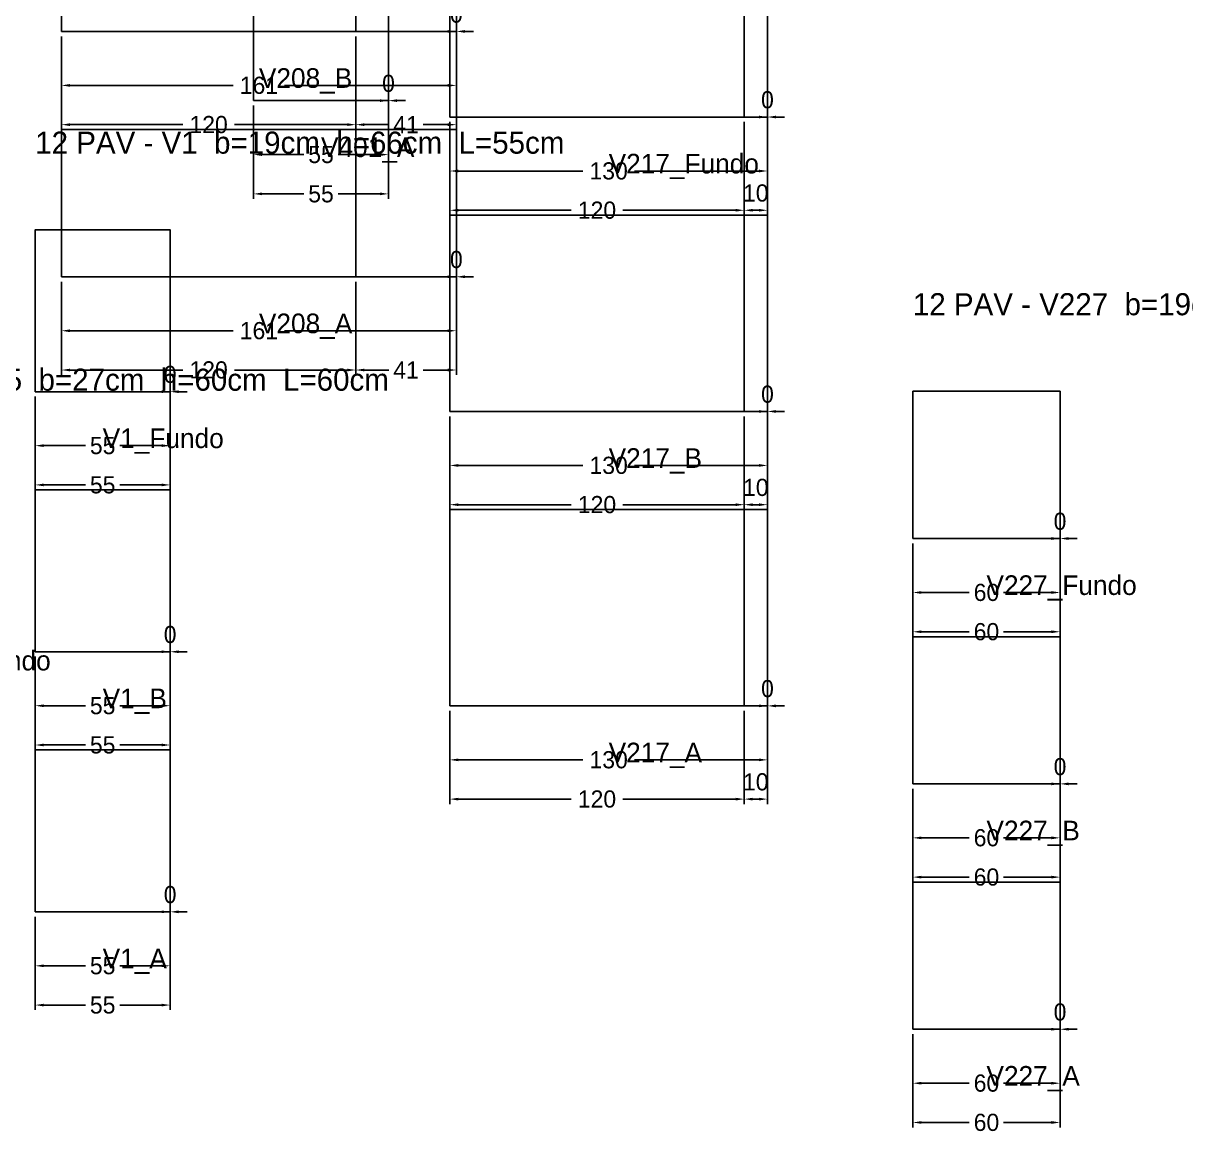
# Model space of a CAD drawing. Header units: metres. Extents: x 946 to 6411, y 1397 to 3666.
# Drawn here: x 3124.2 to 3598.1, y 1427.7 to 1880.3 of the extents above; entities that cross this region are included whole.
import ezdxf

# ---------------------------------------------------------------- set-up
doc = ezdxf.new("R2010")
doc.units = ezdxf.units.M
doc.layers.add('COTA', color=3, linetype='Continuous')
doc.dimstyles.new('COTA_VIG', dxfattribs={"dimtxt": 7, "dimasz": 3.5, "dimexe": 2, "dimexo": 2, "dimgap": 1.5, "dimtad": 1, "dimdec": 1, "dimcen": 2.5, "dimclrd": 3, "dimclre": 3, "dimclrt": 3, "dimazin": 3, "dimtfac": 1, "dimtmove": 0, "dimatfit": 3})

# ---------------------------------------------------------------- blocks, each defined once
blk = doc.blocks.new('_CLOSEDFILLED')
at = {"color": 0, "linetype": 'BYBLOCK'}
blk.add_solid([(-1, 0.16), (0, 0), (-1, -0.16)], dxfattribs=at)
blk = doc.blocks.new('*D1')
at = {"color": 3}
for p, q in [((3129.07, 1516.18), (3129.07, 1494.18)), ((3184.07, 1516.18), (3184.07, 1494.18)), ((3132.57, 1496.18), (3149.57, 1496.18)), ((3163.57, 1496.18), (3180.57, 1496.18))]:
    blk.add_line(p, q, dxfattribs=at)
at = {"layer": 'Defpoints'}
for p in [(3129.07, 1518.18), (3184.07, 1518.18), (3129.07, 1496.18)]:
    blk.add_point(p, dxfattribs=at)
at = {"layer": 'COTA', "color": 3, "xscale": 3.5, "yscale": 3.5, "rotation": 180}
blk.add_blockref('_CLOSEDFILLED', (3129.07, 1496.18), dxfattribs=at)
at = {"layer": 'COTA', "color": 3, "xscale": 3.5, "yscale": 3.5}
blk.add_blockref('_CLOSEDFILLED', (3184.07, 1496.18), dxfattribs=at)
at = {"layer": 'COTA', "color": 3, "insert": (3156.57, 1496.18), "char_height": 7, "attachment_point": 5}
blk.add_mtext('55', dxfattribs=at)
blk = doc.blocks.new('*D2')
at = {"color": 3}
for p, q in [((3129.07, 1516.18), (3129.07, 1478.18)), ((3184.07, 1516.18), (3184.07, 1478.18)), ((3132.57, 1480.18), (3149.57, 1480.18)), ((3163.57, 1480.18), (3180.57, 1480.18))]:
    blk.add_line(p, q, dxfattribs=at)
at = {"layer": 'Defpoints'}
for p in [(3129.07, 1518.18), (3184.07, 1518.18), (3129.07, 1480.18)]:
    blk.add_point(p, dxfattribs=at)
at = {"layer": 'COTA', "color": 3, "xscale": 3.5, "yscale": 3.5, "rotation": 180}
blk.add_blockref('_CLOSEDFILLED', (3129.07, 1480.18), dxfattribs=at)
at = {"layer": 'COTA', "color": 3, "xscale": 3.5, "yscale": 3.5}
blk.add_blockref('_CLOSEDFILLED', (3184.07, 1480.18), dxfattribs=at)
at = {"layer": 'COTA', "color": 3, "insert": (3156.57, 1480.18), "char_height": 7, "attachment_point": 5}
blk.add_mtext('55', dxfattribs=at)
blk = doc.blocks.new('*D4')
at = {"color": 3}
for p, q in [((3129.07, 1622.18), (3129.07, 1600.18)), ((3184.07, 1622.18), (3184.07, 1600.18)), ((3132.57, 1602.18), (3149.57, 1602.18)), ((3163.57, 1602.18), (3180.57, 1602.18))]:
    blk.add_line(p, q, dxfattribs=at)
at = {"layer": 'Defpoints'}
for p in [(3129.07, 1624.18), (3184.07, 1624.18), (3129.07, 1602.18)]:
    blk.add_point(p, dxfattribs=at)
at = {"layer": 'COTA', "color": 3, "xscale": 3.5, "yscale": 3.5, "rotation": 180}
blk.add_blockref('_CLOSEDFILLED', (3129.07, 1602.18), dxfattribs=at)
at = {"layer": 'COTA', "color": 3, "xscale": 3.5, "yscale": 3.5}
blk.add_blockref('_CLOSEDFILLED', (3184.07, 1602.18), dxfattribs=at)
at = {"layer": 'COTA', "color": 3, "insert": (3156.57, 1602.18), "char_height": 7, "attachment_point": 5}
blk.add_mtext('55', dxfattribs=at)
blk = doc.blocks.new('*D5')
at = {"color": 3}
for p, q in [((3129.07, 1622.18), (3129.07, 1584.18)), ((3184.07, 1622.18), (3184.07, 1584.18)), ((3132.57, 1586.18), (3149.57, 1586.18)), ((3163.57, 1586.18), (3180.57, 1586.18))]:
    blk.add_line(p, q, dxfattribs=at)
at = {"layer": 'Defpoints'}
for p in [(3129.07, 1624.18), (3184.07, 1624.18), (3129.07, 1586.18)]:
    blk.add_point(p, dxfattribs=at)
at = {"layer": 'COTA', "color": 3, "xscale": 3.5, "yscale": 3.5, "rotation": 180}
blk.add_blockref('_CLOSEDFILLED', (3129.07, 1586.18), dxfattribs=at)
at = {"layer": 'COTA', "color": 3, "xscale": 3.5, "yscale": 3.5}
blk.add_blockref('_CLOSEDFILLED', (3184.07, 1586.18), dxfattribs=at)
at = {"layer": 'COTA', "color": 3, "insert": (3156.57, 1586.18), "char_height": 7, "attachment_point": 5}
blk.add_mtext('55', dxfattribs=at)
blk = doc.blocks.new('*D7')
at = {"color": 3}
for p, q in [((3129.07, 1728.18), (3129.07, 1706.18)), ((3184.07, 1728.18), (3184.07, 1706.18)), ((3132.57, 1708.18), (3149.57, 1708.18)), ((3163.57, 1708.18), (3180.57, 1708.18))]:
    blk.add_line(p, q, dxfattribs=at)
at = {"layer": 'Defpoints'}
for p in [(3129.07, 1730.18), (3184.07, 1730.18), (3129.07, 1708.18)]:
    blk.add_point(p, dxfattribs=at)
at = {"layer": 'COTA', "color": 3, "xscale": 3.5, "yscale": 3.5, "rotation": 180}
blk.add_blockref('_CLOSEDFILLED', (3129.07, 1708.18), dxfattribs=at)
at = {"layer": 'COTA', "color": 3, "xscale": 3.5, "yscale": 3.5}
blk.add_blockref('_CLOSEDFILLED', (3184.07, 1708.18), dxfattribs=at)
at = {"layer": 'COTA', "color": 3, "insert": (3156.57, 1708.18), "char_height": 7, "attachment_point": 5}
blk.add_mtext('55', dxfattribs=at)
blk = doc.blocks.new('*D8')
at = {"color": 3}
for p, q in [((3129.07, 1728.18), (3129.07, 1690.18)), ((3184.07, 1728.18), (3184.07, 1690.18)), ((3132.57, 1692.18), (3149.57, 1692.18)), ((3163.57, 1692.18), (3180.57, 1692.18))]:
    blk.add_line(p, q, dxfattribs=at)
at = {"layer": 'Defpoints'}
for p in [(3129.07, 1730.18), (3184.07, 1730.18), (3129.07, 1692.18)]:
    blk.add_point(p, dxfattribs=at)
at = {"layer": 'COTA', "color": 3, "xscale": 3.5, "yscale": 3.5, "rotation": 180}
blk.add_blockref('_CLOSEDFILLED', (3129.07, 1692.18), dxfattribs=at)
at = {"layer": 'COTA', "color": 3, "xscale": 3.5, "yscale": 3.5}
blk.add_blockref('_CLOSEDFILLED', (3184.07, 1692.18), dxfattribs=at)
at = {"layer": 'COTA', "color": 3, "insert": (3156.57, 1692.18), "char_height": 7, "attachment_point": 5}
blk.add_mtext('55', dxfattribs=at)
blk = doc.blocks.new('*D877')
at = {"color": 3}
for p, q in [((3139.76, 1775.01), (3139.76, 1753.01)), ((3300.76, 1775.01), (3300.76, 1753.01)), ((3143.26, 1755.01), (3209.76, 1755.01)), ((3230.76, 1755.01), (3297.26, 1755.01))]:
    blk.add_line(p, q, dxfattribs=at)
at = {"layer": 'Defpoints'}
for p in [(3139.76, 1777.01), (3300.76, 1777.01), (3139.76, 1755.01)]:
    blk.add_point(p, dxfattribs=at)
at = {"layer": 'COTA', "color": 3, "xscale": 3.5, "yscale": 3.5, "rotation": 180}
blk.add_blockref('_CLOSEDFILLED', (3139.76, 1755.01), dxfattribs=at)
at = {"layer": 'COTA', "color": 3, "xscale": 3.5, "yscale": 3.5}
blk.add_blockref('_CLOSEDFILLED', (3300.76, 1755.01), dxfattribs=at)
at = {"layer": 'COTA', "color": 3, "insert": (3220.26, 1755.01), "char_height": 7, "attachment_point": 5}
blk.add_mtext('161', dxfattribs=at)
blk = doc.blocks.new('*D878')
at = {"color": 3}
for p, q in [((3139.76, 1775.01), (3139.76, 1737.01)), ((3259.76, 1775.01), (3259.76, 1737.01)), ((3143.26, 1739.01), (3189.26, 1739.01)), ((3210.26, 1739.01), (3256.26, 1739.01))]:
    blk.add_line(p, q, dxfattribs=at)
at = {"layer": 'Defpoints'}
for p in [(3139.76, 1777.01), (3259.76, 1777.01), (3139.76, 1739.01)]:
    blk.add_point(p, dxfattribs=at)
at = {"layer": 'COTA', "color": 3, "xscale": 3.5, "yscale": 3.5, "rotation": 180}
blk.add_blockref('_CLOSEDFILLED', (3139.76, 1739.01), dxfattribs=at)
at = {"layer": 'COTA', "color": 3, "xscale": 3.5, "yscale": 3.5}
blk.add_blockref('_CLOSEDFILLED', (3259.76, 1739.01), dxfattribs=at)
at = {"layer": 'COTA', "color": 3, "insert": (3199.76, 1739.01), "char_height": 7, "attachment_point": 5}
blk.add_mtext('120', dxfattribs=at)
blk = doc.blocks.new('*D879')
at = {"color": 3}
for p, q in [((3259.76, 1775.01), (3259.76, 1737.01)), ((3300.76, 1775.01), (3300.76, 1737.01)), ((3263.26, 1739.01), (3273.26, 1739.01)), ((3287.26, 1739.01), (3297.26, 1739.01))]:
    blk.add_line(p, q, dxfattribs=at)
at = {"layer": 'Defpoints'}
for p in [(3259.76, 1777.01), (3300.76, 1777.01), (3259.76, 1739.01)]:
    blk.add_point(p, dxfattribs=at)
at = {"layer": 'COTA', "color": 3, "xscale": 3.5, "yscale": 3.5, "rotation": 180}
blk.add_blockref('_CLOSEDFILLED', (3259.76, 1739.01), dxfattribs=at)
at = {"layer": 'COTA', "color": 3, "xscale": 3.5, "yscale": 3.5}
blk.add_blockref('_CLOSEDFILLED', (3300.76, 1739.01), dxfattribs=at)
at = {"layer": 'COTA', "color": 3, "insert": (3280.26, 1739.01), "char_height": 7, "attachment_point": 5}
blk.add_mtext('41', dxfattribs=at)
blk = doc.blocks.new('*D881')
at = {"color": 3}
for p, q in [((3139.76, 1875.01), (3139.76, 1853.01)), ((3300.76, 1875.01), (3300.76, 1853.01)), ((3143.26, 1855.01), (3209.76, 1855.01)), ((3230.76, 1855.01), (3297.26, 1855.01))]:
    blk.add_line(p, q, dxfattribs=at)
at = {"layer": 'Defpoints'}
for p in [(3139.76, 1877.01), (3300.76, 1877.01), (3139.76, 1855.01)]:
    blk.add_point(p, dxfattribs=at)
at = {"layer": 'COTA', "color": 3, "xscale": 3.5, "yscale": 3.5, "rotation": 180}
blk.add_blockref('_CLOSEDFILLED', (3139.76, 1855.01), dxfattribs=at)
at = {"layer": 'COTA', "color": 3, "xscale": 3.5, "yscale": 3.5}
blk.add_blockref('_CLOSEDFILLED', (3300.76, 1855.01), dxfattribs=at)
at = {"layer": 'COTA', "color": 3, "insert": (3220.26, 1855.01), "char_height": 7, "attachment_point": 5}
blk.add_mtext('161', dxfattribs=at)
blk = doc.blocks.new('*D882')
at = {"color": 3}
for p, q in [((3139.76, 1875.01), (3139.76, 1837.01)), ((3259.76, 1875.01), (3259.76, 1837.01)), ((3143.26, 1839.01), (3189.26, 1839.01)), ((3210.26, 1839.01), (3256.26, 1839.01))]:
    blk.add_line(p, q, dxfattribs=at)
at = {"layer": 'Defpoints'}
for p in [(3139.76, 1877.01), (3259.76, 1877.01), (3139.76, 1839.01)]:
    blk.add_point(p, dxfattribs=at)
at = {"layer": 'COTA', "color": 3, "xscale": 3.5, "yscale": 3.5, "rotation": 180}
blk.add_blockref('_CLOSEDFILLED', (3139.76, 1839.01), dxfattribs=at)
at = {"layer": 'COTA', "color": 3, "xscale": 3.5, "yscale": 3.5}
blk.add_blockref('_CLOSEDFILLED', (3259.76, 1839.01), dxfattribs=at)
at = {"layer": 'COTA', "color": 3, "insert": (3199.76, 1839.01), "char_height": 7, "attachment_point": 5}
blk.add_mtext('120', dxfattribs=at)
blk = doc.blocks.new('*D883')
at = {"color": 3}
for p, q in [((3259.76, 1875.01), (3259.76, 1837.01)), ((3300.76, 1875.01), (3300.76, 1837.01)), ((3263.26, 1839.01), (3273.26, 1839.01)), ((3287.26, 1839.01), (3297.26, 1839.01))]:
    blk.add_line(p, q, dxfattribs=at)
at = {"layer": 'Defpoints'}
for p in [(3259.76, 1877.01), (3300.76, 1877.01), (3259.76, 1839.01)]:
    blk.add_point(p, dxfattribs=at)
at = {"layer": 'COTA', "color": 3, "xscale": 3.5, "yscale": 3.5, "rotation": 180}
blk.add_blockref('_CLOSEDFILLED', (3259.76, 1839.01), dxfattribs=at)
at = {"layer": 'COTA', "color": 3, "xscale": 3.5, "yscale": 3.5}
blk.add_blockref('_CLOSEDFILLED', (3300.76, 1839.01), dxfattribs=at)
at = {"layer": 'COTA', "color": 3, "insert": (3280.26, 1839.01), "char_height": 7, "attachment_point": 5}
blk.add_mtext('41', dxfattribs=at)
blk = doc.blocks.new('*D976')
at = {"color": 3}
for p, q in [((3298.1, 1600.12), (3298.1, 1578.12)), ((3427.6, 1600.12), (3427.6, 1578.12)), ((3301.6, 1580.12), (3352.35, 1580.12)), ((3373.35, 1580.12), (3424.1, 1580.12))]:
    blk.add_line(p, q, dxfattribs=at)
at = {"layer": 'Defpoints'}
for p in [(3298.1, 1602.12), (3427.6, 1602.12), (3298.1, 1580.12)]:
    blk.add_point(p, dxfattribs=at)
at = {"layer": 'COTA', "color": 3, "xscale": 3.5, "yscale": 3.5, "rotation": 180}
blk.add_blockref('_CLOSEDFILLED', (3298.1, 1580.12), dxfattribs=at)
at = {"layer": 'COTA', "color": 3, "xscale": 3.5, "yscale": 3.5}
blk.add_blockref('_CLOSEDFILLED', (3427.6, 1580.12), dxfattribs=at)
at = {"layer": 'COTA', "color": 3, "insert": (3362.85, 1580.12), "char_height": 7, "attachment_point": 5}
blk.add_mtext('130', dxfattribs=at)
blk = doc.blocks.new('*D977')
at = {"color": 3}
for p, q in [((3298.1, 1600.12), (3298.1, 1562.12)), ((3418.1, 1600.12), (3418.1, 1562.12)), ((3301.6, 1564.12), (3347.6, 1564.12)), ((3368.6, 1564.12), (3414.6, 1564.12))]:
    blk.add_line(p, q, dxfattribs=at)
at = {"layer": 'Defpoints'}
for p in [(3298.1, 1602.12), (3418.1, 1602.12), (3298.1, 1564.12)]:
    blk.add_point(p, dxfattribs=at)
at = {"layer": 'COTA', "color": 3, "xscale": 3.5, "yscale": 3.5, "rotation": 180}
blk.add_blockref('_CLOSEDFILLED', (3298.1, 1564.12), dxfattribs=at)
at = {"layer": 'COTA', "color": 3, "xscale": 3.5, "yscale": 3.5}
blk.add_blockref('_CLOSEDFILLED', (3418.1, 1564.12), dxfattribs=at)
at = {"layer": 'COTA', "color": 3, "insert": (3358.1, 1564.12), "char_height": 7, "attachment_point": 5}
blk.add_mtext('120', dxfattribs=at)
blk = doc.blocks.new('*D978')
at = {"color": 3}
for p, q in [((3418.1, 1600.12), (3418.1, 1562.12)), ((3427.6, 1600.12), (3427.6, 1562.12)), ((3421.6, 1564.12), (3424.1, 1564.12))]:
    blk.add_line(p, q, dxfattribs=at)
at = {"layer": 'Defpoints'}
for p in [(3418.1, 1602.12), (3427.6, 1602.12), (3418.1, 1564.12)]:
    blk.add_point(p, dxfattribs=at)
at = {"layer": 'COTA', "color": 3, "xscale": 3.5, "yscale": 3.5, "rotation": 180}
blk.add_blockref('_CLOSEDFILLED', (3418.1, 1564.12), dxfattribs=at)
at = {"layer": 'COTA', "color": 3, "xscale": 3.5, "yscale": 3.5}
blk.add_blockref('_CLOSEDFILLED', (3427.6, 1564.12), dxfattribs=at)
at = {"layer": 'COTA', "color": 3, "insert": (3422.85, 1571.12), "char_height": 7, "attachment_point": 5}
blk.add_mtext('10', dxfattribs=at)
blk = doc.blocks.new('*D980')
at = {"color": 3}
for p, q in [((3298.1, 1720.12), (3298.1, 1698.12)), ((3427.6, 1720.12), (3427.6, 1698.12)), ((3301.6, 1700.12), (3352.35, 1700.12)), ((3373.35, 1700.12), (3424.1, 1700.12))]:
    blk.add_line(p, q, dxfattribs=at)
at = {"layer": 'Defpoints'}
for p in [(3298.1, 1722.12), (3427.6, 1722.12), (3298.1, 1700.12)]:
    blk.add_point(p, dxfattribs=at)
at = {"layer": 'COTA', "color": 3, "xscale": 3.5, "yscale": 3.5, "rotation": 180}
blk.add_blockref('_CLOSEDFILLED', (3298.1, 1700.12), dxfattribs=at)
at = {"layer": 'COTA', "color": 3, "xscale": 3.5, "yscale": 3.5}
blk.add_blockref('_CLOSEDFILLED', (3427.6, 1700.12), dxfattribs=at)
at = {"layer": 'COTA', "color": 3, "insert": (3362.85, 1700.12), "char_height": 7, "attachment_point": 5}
blk.add_mtext('130', dxfattribs=at)
blk = doc.blocks.new('*D981')
at = {"color": 3}
for p, q in [((3298.1, 1720.12), (3298.1, 1682.12)), ((3418.1, 1720.12), (3418.1, 1682.12)), ((3301.6, 1684.12), (3347.6, 1684.12)), ((3368.6, 1684.12), (3414.6, 1684.12))]:
    blk.add_line(p, q, dxfattribs=at)
at = {"layer": 'Defpoints'}
for p in [(3298.1, 1722.12), (3418.1, 1722.12), (3298.1, 1684.12)]:
    blk.add_point(p, dxfattribs=at)
at = {"layer": 'COTA', "color": 3, "xscale": 3.5, "yscale": 3.5, "rotation": 180}
blk.add_blockref('_CLOSEDFILLED', (3298.1, 1684.12), dxfattribs=at)
at = {"layer": 'COTA', "color": 3, "xscale": 3.5, "yscale": 3.5}
blk.add_blockref('_CLOSEDFILLED', (3418.1, 1684.12), dxfattribs=at)
at = {"layer": 'COTA', "color": 3, "insert": (3358.1, 1684.12), "char_height": 7, "attachment_point": 5}
blk.add_mtext('120', dxfattribs=at)
blk = doc.blocks.new('*D982')
at = {"color": 3}
for p, q in [((3418.1, 1720.12), (3418.1, 1682.12)), ((3427.6, 1720.12), (3427.6, 1682.12)), ((3421.6, 1684.12), (3424.1, 1684.12))]:
    blk.add_line(p, q, dxfattribs=at)
at = {"layer": 'Defpoints'}
for p in [(3418.1, 1722.12), (3427.6, 1722.12), (3418.1, 1684.12)]:
    blk.add_point(p, dxfattribs=at)
at = {"layer": 'COTA', "color": 3, "xscale": 3.5, "yscale": 3.5, "rotation": 180}
blk.add_blockref('_CLOSEDFILLED', (3418.1, 1684.12), dxfattribs=at)
at = {"layer": 'COTA', "color": 3, "xscale": 3.5, "yscale": 3.5}
blk.add_blockref('_CLOSEDFILLED', (3427.6, 1684.12), dxfattribs=at)
at = {"layer": 'COTA', "color": 3, "insert": (3422.85, 1691.12), "char_height": 7, "attachment_point": 5}
blk.add_mtext('10', dxfattribs=at)
blk = doc.blocks.new('*D984')
at = {"color": 3}
for p, q in [((3298.1, 1840.12), (3298.1, 1818.12)), ((3427.6, 1840.12), (3427.6, 1818.12)), ((3301.6, 1820.12), (3352.35, 1820.12)), ((3373.35, 1820.12), (3424.1, 1820.12))]:
    blk.add_line(p, q, dxfattribs=at)
at = {"layer": 'Defpoints'}
for p in [(3298.1, 1842.12), (3427.6, 1842.12), (3298.1, 1820.12)]:
    blk.add_point(p, dxfattribs=at)
at = {"layer": 'COTA', "color": 3, "xscale": 3.5, "yscale": 3.5, "rotation": 180}
blk.add_blockref('_CLOSEDFILLED', (3298.1, 1820.12), dxfattribs=at)
at = {"layer": 'COTA', "color": 3, "xscale": 3.5, "yscale": 3.5}
blk.add_blockref('_CLOSEDFILLED', (3427.6, 1820.12), dxfattribs=at)
at = {"layer": 'COTA', "color": 3, "insert": (3362.85, 1820.12), "char_height": 7, "attachment_point": 5}
blk.add_mtext('130', dxfattribs=at)
blk = doc.blocks.new('*D985')
at = {"color": 3}
for p, q in [((3298.1, 1840.12), (3298.1, 1802.12)), ((3418.1, 1840.12), (3418.1, 1802.12)), ((3301.6, 1804.12), (3347.6, 1804.12)), ((3368.6, 1804.12), (3414.6, 1804.12))]:
    blk.add_line(p, q, dxfattribs=at)
at = {"layer": 'Defpoints'}
for p in [(3298.1, 1842.12), (3418.1, 1842.12), (3298.1, 1804.12)]:
    blk.add_point(p, dxfattribs=at)
at = {"layer": 'COTA', "color": 3, "xscale": 3.5, "yscale": 3.5, "rotation": 180}
blk.add_blockref('_CLOSEDFILLED', (3298.1, 1804.12), dxfattribs=at)
at = {"layer": 'COTA', "color": 3, "xscale": 3.5, "yscale": 3.5}
blk.add_blockref('_CLOSEDFILLED', (3418.1, 1804.12), dxfattribs=at)
at = {"layer": 'COTA', "color": 3, "insert": (3358.1, 1804.12), "char_height": 7, "attachment_point": 5}
blk.add_mtext('120', dxfattribs=at)
blk = doc.blocks.new('*D986')
at = {"color": 3}
for p, q in [((3418.1, 1840.12), (3418.1, 1802.12)), ((3427.6, 1840.12), (3427.6, 1802.12)), ((3421.6, 1804.12), (3424.1, 1804.12))]:
    blk.add_line(p, q, dxfattribs=at)
at = {"layer": 'Defpoints'}
for p in [(3418.1, 1842.12), (3427.6, 1842.12), (3418.1, 1804.12)]:
    blk.add_point(p, dxfattribs=at)
at = {"layer": 'COTA', "color": 3, "xscale": 3.5, "yscale": 3.5, "rotation": 180}
blk.add_blockref('_CLOSEDFILLED', (3418.1, 1804.12), dxfattribs=at)
at = {"layer": 'COTA', "color": 3, "xscale": 3.5, "yscale": 3.5}
blk.add_blockref('_CLOSEDFILLED', (3427.6, 1804.12), dxfattribs=at)
at = {"layer": 'COTA', "color": 3, "insert": (3422.85, 1811.12), "char_height": 7, "attachment_point": 5}
blk.add_mtext('10', dxfattribs=at)
blk = doc.blocks.new('*D1060')
at = {"color": 3}
for p, q in [((3486.89, 1468.33), (3486.89, 1446.33)), ((3546.89, 1468.33), (3546.89, 1446.33)), ((3490.39, 1448.33), (3509.89, 1448.33)), ((3523.89, 1448.33), (3543.39, 1448.33))]:
    blk.add_line(p, q, dxfattribs=at)
at = {"layer": 'Defpoints'}
for p in [(3486.89, 1470.33), (3546.89, 1470.33), (3486.89, 1448.33)]:
    blk.add_point(p, dxfattribs=at)
at = {"layer": 'COTA', "color": 3, "xscale": 3.5, "yscale": 3.5, "rotation": 180}
blk.add_blockref('_CLOSEDFILLED', (3486.89, 1448.33), dxfattribs=at)
at = {"layer": 'COTA', "color": 3, "xscale": 3.5, "yscale": 3.5}
blk.add_blockref('_CLOSEDFILLED', (3546.89, 1448.33), dxfattribs=at)
at = {"layer": 'COTA', "color": 3, "insert": (3516.89, 1448.33), "char_height": 7, "attachment_point": 5}
blk.add_mtext('60', dxfattribs=at)
blk = doc.blocks.new('*D1061')
at = {"color": 3}
for p, q in [((3486.89, 1468.33), (3486.89, 1430.33)), ((3546.89, 1468.33), (3546.89, 1430.33)), ((3490.39, 1432.33), (3509.89, 1432.33)), ((3523.89, 1432.33), (3543.39, 1432.33))]:
    blk.add_line(p, q, dxfattribs=at)
at = {"layer": 'Defpoints'}
for p in [(3486.89, 1470.33), (3546.89, 1470.33), (3486.89, 1432.33)]:
    blk.add_point(p, dxfattribs=at)
at = {"layer": 'COTA', "color": 3, "xscale": 3.5, "yscale": 3.5, "rotation": 180}
blk.add_blockref('_CLOSEDFILLED', (3486.89, 1432.33), dxfattribs=at)
at = {"layer": 'COTA', "color": 3, "xscale": 3.5, "yscale": 3.5}
blk.add_blockref('_CLOSEDFILLED', (3546.89, 1432.33), dxfattribs=at)
at = {"layer": 'COTA', "color": 3, "insert": (3516.89, 1432.33), "char_height": 7, "attachment_point": 5}
blk.add_mtext('60', dxfattribs=at)
blk = doc.blocks.new('*D1063')
at = {"color": 3}
for p, q in [((3486.89, 1568.33), (3486.89, 1546.33)), ((3546.89, 1568.33), (3546.89, 1546.33)), ((3490.39, 1548.33), (3509.89, 1548.33)), ((3523.89, 1548.33), (3543.39, 1548.33))]:
    blk.add_line(p, q, dxfattribs=at)
at = {"layer": 'Defpoints'}
for p in [(3486.89, 1570.33), (3546.89, 1570.33), (3486.89, 1548.33)]:
    blk.add_point(p, dxfattribs=at)
at = {"layer": 'COTA', "color": 3, "xscale": 3.5, "yscale": 3.5, "rotation": 180}
blk.add_blockref('_CLOSEDFILLED', (3486.89, 1548.33), dxfattribs=at)
at = {"layer": 'COTA', "color": 3, "xscale": 3.5, "yscale": 3.5}
blk.add_blockref('_CLOSEDFILLED', (3546.89, 1548.33), dxfattribs=at)
at = {"layer": 'COTA', "color": 3, "insert": (3516.89, 1548.33), "char_height": 7, "attachment_point": 5}
blk.add_mtext('60', dxfattribs=at)
blk = doc.blocks.new('*D1064')
at = {"color": 3}
for p, q in [((3486.89, 1568.33), (3486.89, 1530.33)), ((3546.89, 1568.33), (3546.89, 1530.33)), ((3490.39, 1532.33), (3509.89, 1532.33)), ((3523.89, 1532.33), (3543.39, 1532.33))]:
    blk.add_line(p, q, dxfattribs=at)
at = {"layer": 'Defpoints'}
for p in [(3486.89, 1570.33), (3546.89, 1570.33), (3486.89, 1532.33)]:
    blk.add_point(p, dxfattribs=at)
at = {"layer": 'COTA', "color": 3, "xscale": 3.5, "yscale": 3.5, "rotation": 180}
blk.add_blockref('_CLOSEDFILLED', (3486.89, 1532.33), dxfattribs=at)
at = {"layer": 'COTA', "color": 3, "xscale": 3.5, "yscale": 3.5}
blk.add_blockref('_CLOSEDFILLED', (3546.89, 1532.33), dxfattribs=at)
at = {"layer": 'COTA', "color": 3, "insert": (3516.89, 1532.33), "char_height": 7, "attachment_point": 5}
blk.add_mtext('60', dxfattribs=at)
blk = doc.blocks.new('*D1066')
at = {"color": 3}
for p, q in [((3486.89, 1668.33), (3486.89, 1646.33)), ((3546.89, 1668.33), (3546.89, 1646.33)), ((3490.39, 1648.33), (3509.89, 1648.33)), ((3523.89, 1648.33), (3543.39, 1648.33))]:
    blk.add_line(p, q, dxfattribs=at)
at = {"layer": 'Defpoints'}
for p in [(3486.89, 1670.33), (3546.89, 1670.33), (3486.89, 1648.33)]:
    blk.add_point(p, dxfattribs=at)
at = {"layer": 'COTA', "color": 3, "xscale": 3.5, "yscale": 3.5, "rotation": 180}
blk.add_blockref('_CLOSEDFILLED', (3486.89, 1648.33), dxfattribs=at)
at = {"layer": 'COTA', "color": 3, "xscale": 3.5, "yscale": 3.5}
blk.add_blockref('_CLOSEDFILLED', (3546.89, 1648.33), dxfattribs=at)
at = {"layer": 'COTA', "color": 3, "insert": (3516.89, 1648.33), "char_height": 7, "attachment_point": 5}
blk.add_mtext('60', dxfattribs=at)
blk = doc.blocks.new('*D1067')
at = {"color": 3}
for p, q in [((3486.89, 1668.33), (3486.89, 1630.33)), ((3546.89, 1668.33), (3546.89, 1630.33)), ((3490.39, 1632.33), (3509.89, 1632.33)), ((3523.89, 1632.33), (3543.39, 1632.33))]:
    blk.add_line(p, q, dxfattribs=at)
at = {"layer": 'Defpoints'}
for p in [(3486.89, 1670.33), (3546.89, 1670.33), (3486.89, 1632.33)]:
    blk.add_point(p, dxfattribs=at)
at = {"layer": 'COTA', "color": 3, "xscale": 3.5, "yscale": 3.5, "rotation": 180}
blk.add_blockref('_CLOSEDFILLED', (3486.89, 1632.33), dxfattribs=at)
at = {"layer": 'COTA', "color": 3, "xscale": 3.5, "yscale": 3.5}
blk.add_blockref('_CLOSEDFILLED', (3546.89, 1632.33), dxfattribs=at)
at = {"layer": 'COTA', "color": 3, "insert": (3516.89, 1632.33), "char_height": 7, "attachment_point": 5}
blk.add_mtext('60', dxfattribs=at)
blk = doc.blocks.new('*D1678')
at = {"color": 3}
for p, q in [((3218.09, 1846.8), (3218.09, 1824.8)), ((3273.09, 1846.8), (3273.09, 1824.8)), ((3221.59, 1826.8), (3238.59, 1826.8)), ((3252.59, 1826.8), (3269.59, 1826.8))]:
    blk.add_line(p, q, dxfattribs=at)
at = {"layer": 'Defpoints'}
for p in [(3218.09, 1848.8), (3273.09, 1848.8), (3218.09, 1826.8)]:
    blk.add_point(p, dxfattribs=at)
at = {"layer": 'COTA', "color": 3, "xscale": 3.5, "yscale": 3.5, "rotation": 180}
blk.add_blockref('_CLOSEDFILLED', (3218.09, 1826.8), dxfattribs=at)
at = {"layer": 'COTA', "color": 3, "xscale": 3.5, "yscale": 3.5}
blk.add_blockref('_CLOSEDFILLED', (3273.09, 1826.8), dxfattribs=at)
at = {"layer": 'COTA', "color": 3, "insert": (3245.59, 1826.8), "char_height": 7, "attachment_point": 5}
blk.add_mtext('55', dxfattribs=at)
blk = doc.blocks.new('*D1679')
at = {"color": 3}
for p, q in [((3218.09, 1846.8), (3218.09, 1808.8)), ((3273.09, 1846.8), (3273.09, 1808.8)), ((3221.59, 1810.8), (3238.59, 1810.8)), ((3252.59, 1810.8), (3269.59, 1810.8))]:
    blk.add_line(p, q, dxfattribs=at)
at = {"layer": 'Defpoints'}
for p in [(3218.09, 1848.8), (3273.09, 1848.8), (3218.09, 1810.8)]:
    blk.add_point(p, dxfattribs=at)
at = {"layer": 'COTA', "color": 3, "xscale": 3.5, "yscale": 3.5, "rotation": 180}
blk.add_blockref('_CLOSEDFILLED', (3218.09, 1810.8), dxfattribs=at)
at = {"layer": 'COTA', "color": 3, "xscale": 3.5, "yscale": 3.5}
blk.add_blockref('_CLOSEDFILLED', (3273.09, 1810.8), dxfattribs=at)
at = {"layer": 'COTA', "color": 3, "insert": (3245.59, 1810.8), "char_height": 7, "attachment_point": 5}
blk.add_mtext('55', dxfattribs=at)

msp = doc.modelspace()

# ---------------------------------------------------------------- linework, layer by layer
at = {"layer": 'Paineis'}
for points in [[(3139.76, 1877.01), (3259.76, 1877.01), (3259.76, 1937.01), (3139.76, 1937.01)], [(3259.76, 1877.01), (3300.76, 1877.01), (3300.76, 1937.01), (3259.76, 1937.01)], [(3298.1, 1842.12), (3418.1, 1842.12), (3418.1, 1922.12), (3298.1, 1922.12)], [(3418.1, 1842.12), (3427.6, 1842.12), (3427.6, 1922.12), (3418.1, 1922.12)], [(3218.09, 1848.8), (3273.09, 1848.8), (3273.09, 1903.8), (3218.09, 1903.8)], [(3139.76, 1777.01), (3259.76, 1777.01), (3259.76, 1837.01), (3139.76, 1837.01)], [(3259.76, 1777.01), (3300.76, 1777.01), (3300.76, 1837.01), (3259.76, 1837.01)], [(3298.1, 1722.12), (3418.1, 1722.12), (3418.1, 1802.12), (3298.1, 1802.12)], [(3418.1, 1722.12), (3427.6, 1722.12), (3427.6, 1802.12), (3418.1, 1802.12)], [(3129.07, 1730.18), (3184.07, 1730.18), (3184.07, 1796.18), (3129.07, 1796.18)], [(3486.89, 1670.33), (3546.89, 1670.33), (3546.89, 1730.33), (3486.89, 1730.33)], [(3129.07, 1624.18), (3184.07, 1624.18), (3184.07, 1690.18), (3129.07, 1690.18)], [(3298.1, 1602.12), (3418.1, 1602.12), (3418.1, 1682.12), (3298.1, 1682.12)], [(3418.1, 1602.12), (3427.6, 1602.12), (3427.6, 1682.12), (3418.1, 1682.12)], [(3486.89, 1570.33), (3546.89, 1570.33), (3546.89, 1630.33), (3486.89, 1630.33)], [(3129.07, 1518.18), (3184.07, 1518.18), (3184.07, 1584.18), (3129.07, 1584.18)], [(3486.89, 1470.33), (3546.89, 1470.33), (3546.89, 1530.33), (3486.89, 1530.33)]]:
    msp.add_lwpolyline(points, close=True, dxfattribs=at)

# ---------------------------------------------------------------- texts
at = {"layer": 'NOMENCLATURA', "char_height": 9, "attachment_point": 1}
for s, insert in [('12 PAV - V1  b=19cm  h=66cm  L=55cm', (3129.07, 1836.18)), ('12 PAV - V227  b=19cm  h=60cm  L=60cm', (3486.89, 1770.33)), ('12 PAV - V225  b=27cm  h=60cm  L=60cm', (3044.12, 1739.57))]:
    msp.add_mtext(s, dxfattribs=dict(at, insert=insert))
at = {"layer": 'Texto Secao', "char_height": 8, "attachment_point": 1}
for s, insert in [('V208_B', (3220.26, 1862.01)), ('V401_A', (3245.59, 1833.8)), ('V217_Fundo', (3362.85, 1827.12)), ('V208_A', (3220.26, 1762.01)), ('V1_Fundo', (3156.57, 1715.18)), ('V217_B', (3362.85, 1707.12)), ('V227_Fundo', (3516.89, 1655.33)), ('V225_Fundo', (3074.12, 1624.57)), ('V1_B', (3156.57, 1609.18)), ('V217_A', (3362.85, 1587.12)), ('V227_B', (3516.89, 1555.33)), ('V1_A', (3156.57, 1503.18)), ('V227_A', (3516.89, 1455.33))]:
    msp.add_mtext(s, dxfattribs=dict(at, insert=insert))

# ---------------------------------------------------------------- dimensions: what is measured, and where the dimension line sits
at = {"layer": 'COTA'}
for base, p1, p2 in [((3300.76, 1877.01), (3300.76, 1877.01), (3300.76, 1937.01)), ((3427.6, 1842.12), (3427.6, 1842.12), (3427.6, 1922.12)), ((3273.09, 1848.8), (3273.09, 1848.8), (3273.09, 1903.8)), ((3300.76, 1777.01), (3300.76, 1777.01), (3300.76, 1837.01)), ((3427.6, 1722.12), (3427.6, 1722.12), (3427.6, 1802.12)), ((3184.07, 1730.18), (3184.07, 1730.18), (3184.07, 1796.18)), ((3546.89, 1670.33), (3546.89, 1670.33), (3546.89, 1730.33)), ((3184.07, 1624.18), (3184.07, 1624.18), (3184.07, 1690.18)), ((3427.6, 1602.12), (3427.6, 1602.12), (3427.6, 1682.12)), ((3546.89, 1570.33), (3546.89, 1570.33), (3546.89, 1630.33)), ((3184.07, 1518.18), (3184.07, 1518.18), (3184.07, 1584.18)), ((3546.89, 1470.33), (3546.89, 1470.33), (3546.89, 1530.33))]:
    msp.add_linear_dim(base=base, p1=p1, p2=p2, dimstyle='COTA_VIG', dxfattribs=at).render()
for base, p1, p2, picture, middle in [((3139.76, 1855.01), (3139.76, 1877.01), (3300.76, 1877.01), '*D881', (3220.26, 1855.01)), ((3139.76, 1839.01), (3139.76, 1877.01), (3259.76, 1877.01), '*D882', (3199.76, 1839.01)), ((3259.76, 1839.01), (3259.76, 1877.01), (3300.76, 1877.01), '*D883', (3280.26, 1839.01)), ((3218.09, 1826.8), (3218.09, 1848.8), (3273.09, 1848.8), '*D1678', (3245.59, 1826.8)), ((3218.09, 1810.8), (3218.09, 1848.8), (3273.09, 1848.8), '*D1679', (3245.59, 1810.8)), ((3298.1, 1820.12), (3298.1, 1842.12), (3427.6, 1842.12), '*D984', (3362.85, 1820.12)), ((3298.1, 1804.12), (3298.1, 1842.12), (3418.1, 1842.12), '*D985', (3358.1, 1804.12)), ((3418.1, 1804.12), (3418.1, 1842.12), (3427.6, 1842.12), '*D986', (3422.85, 1811.12)), ((3139.76, 1755.01), (3139.76, 1777.01), (3300.76, 1777.01), '*D877', (3220.26, 1755.01)), ((3139.76, 1739.01), (3139.76, 1777.01), (3259.76, 1777.01), '*D878', (3199.76, 1739.01)), ((3259.76, 1739.01), (3259.76, 1777.01), (3300.76, 1777.01), '*D879', (3280.26, 1739.01)), ((3129.07, 1708.18), (3129.07, 1730.18), (3184.07, 1730.18), '*D7', (3156.57, 1708.18)), ((3129.07, 1692.18), (3129.07, 1730.18), (3184.07, 1730.18), '*D8', (3156.57, 1692.18)), ((3298.1, 1700.12), (3298.1, 1722.12), (3427.6, 1722.12), '*D980', (3362.85, 1700.12)), ((3298.1, 1684.12), (3298.1, 1722.12), (3418.1, 1722.12), '*D981', (3358.1, 1684.12)), ((3418.1, 1684.12), (3418.1, 1722.12), (3427.6, 1722.12), '*D982', (3422.85, 1691.12)), ((3486.89, 1648.33), (3486.89, 1670.33), (3546.89, 1670.33), '*D1066', (3516.89, 1648.33)), ((3486.89, 1632.33), (3486.89, 1670.33), (3546.89, 1670.33), '*D1067', (3516.89, 1632.33)), ((3129.07, 1602.18), (3129.07, 1624.18), (3184.07, 1624.18), '*D4', (3156.57, 1602.18)), ((3129.07, 1586.18), (3129.07, 1624.18), (3184.07, 1624.18), '*D5', (3156.57, 1586.18)), ((3298.1, 1580.12), (3298.1, 1602.12), (3427.6, 1602.12), '*D976', (3362.85, 1580.12)), ((3298.1, 1564.12), (3298.1, 1602.12), (3418.1, 1602.12), '*D977', (3358.1, 1564.12)), ((3418.1, 1564.12), (3418.1, 1602.12), (3427.6, 1602.12), '*D978', (3422.85, 1571.12)), ((3486.89, 1548.33), (3486.89, 1570.33), (3546.89, 1570.33), '*D1063', (3516.89, 1548.33)), ((3486.89, 1532.33), (3486.89, 1570.33), (3546.89, 1570.33), '*D1064', (3516.89, 1532.33)), ((3129.07, 1496.18), (3129.07, 1518.18), (3184.07, 1518.18), '*D1', (3156.57, 1496.18)), ((3129.07, 1480.18), (3129.07, 1518.18), (3184.07, 1518.18), '*D2', (3156.57, 1480.18)), ((3486.89, 1448.33), (3486.89, 1470.33), (3546.89, 1470.33), '*D1060', (3516.89, 1448.33)), ((3486.89, 1432.33), (3486.89, 1470.33), (3546.89, 1470.33), '*D1061', (3516.89, 1432.33))]:
    dim = msp.add_linear_dim(base=base, p1=p1, p2=p2, dimstyle='COTA_VIG', dxfattribs=at)
    dim.commit()
    dim.dimension.update_dxf_attribs({"geometry": picture, "text_midpoint": middle})

doc.saveas('drawing.dxf')
